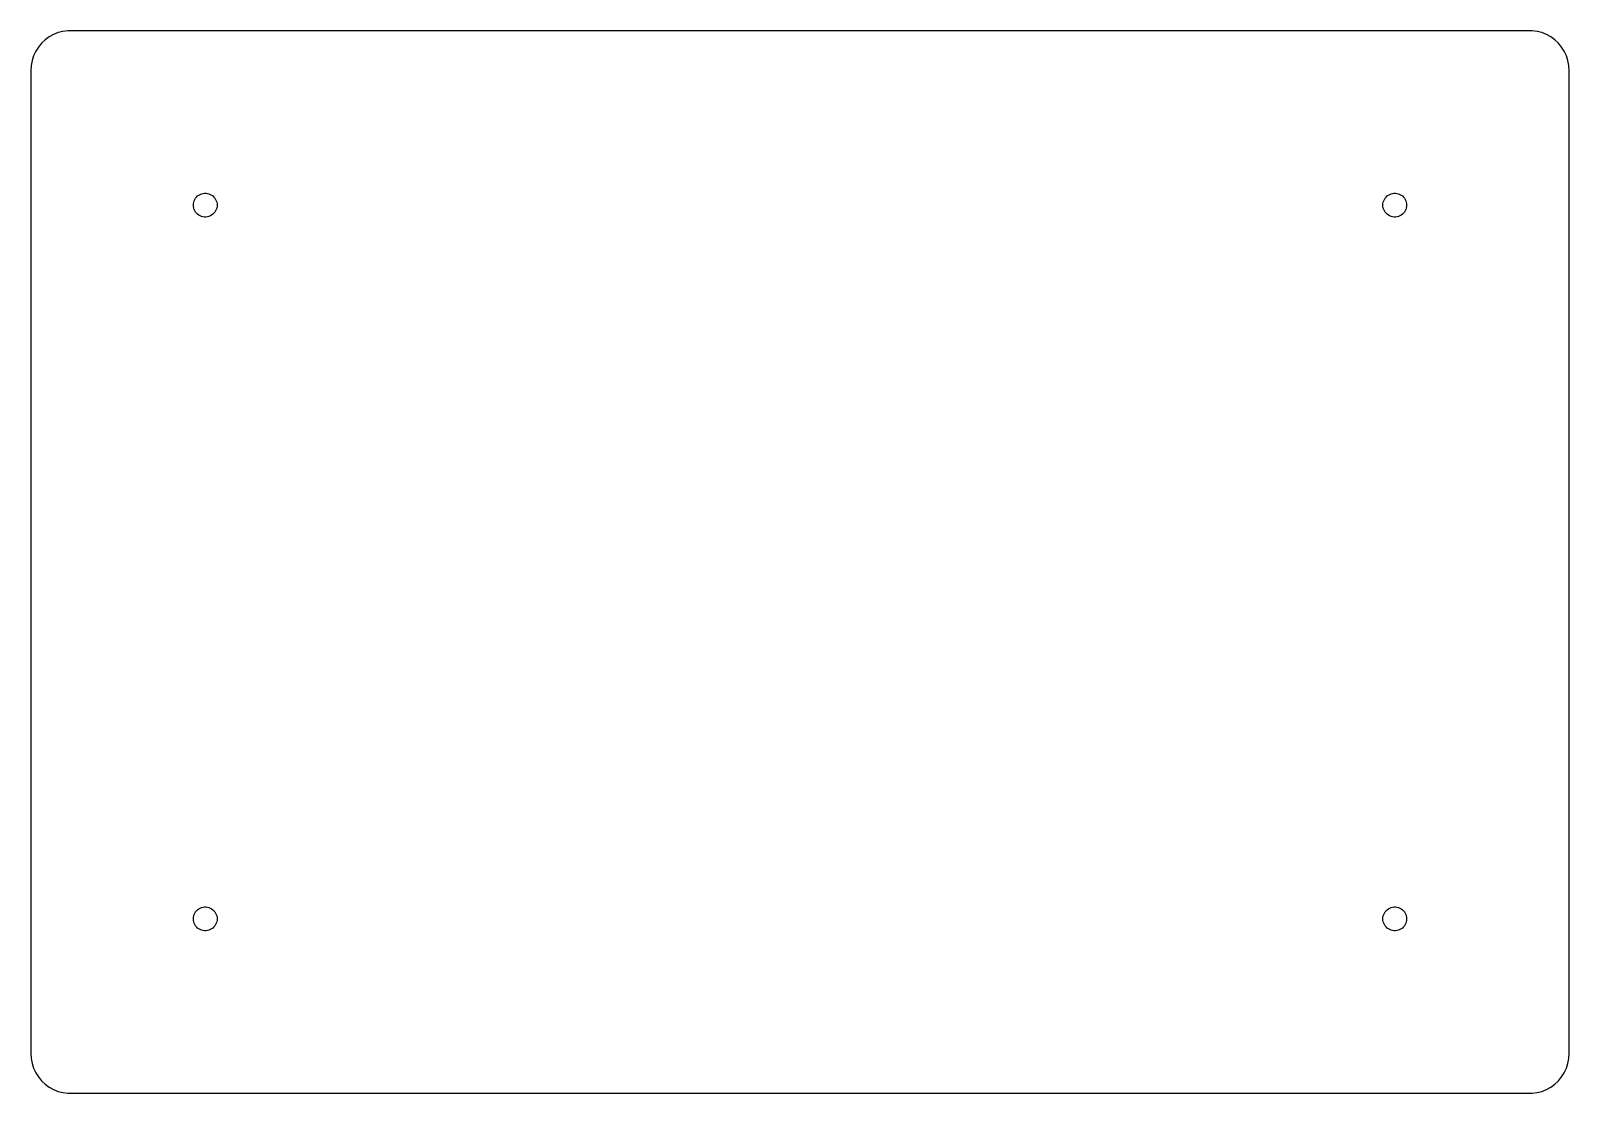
# Model space of a CAD drawing. Header units: metres. Extents: x -97 to 97, y -67 to 67.
import ezdxf

# ---------------------------------------------------------------- set-up
doc = ezdxf.new("R2010")
doc.units = ezdxf.units.M

msp = doc.modelspace()

# ---------------------------------------------------------------- linework, layer by layer
for p, q in [((-94.6791, 66.2216), (-95.1871, 65.8526)), ((-94.1289, 66.5241), (-94.6791, 66.2216)), ((-93.5451, 66.7553), (-94.1289, 66.5241)), ((-92.9369, 66.9114), (-93.5451, 66.7553)), ((-92.3139, 66.9901), (-92.9369, 66.9114)), ((92.3139, 66.9901), (-92.3139, 66.9901)), ((92.9369, 66.9114), (92.3139, 66.9901)), ((93.5451, 66.7553), (92.9369, 66.9114)), ((94.1289, 66.5241), (93.5451, 66.7553)), ((94.6791, 66.2216), (94.1289, 66.5241)), ((95.1871, 65.8526), (94.6791, 66.2216)), ((-96.3815, 64.4088), (-96.6489, 63.8406)), ((-96.0451, 64.9389), (-96.3815, 64.4088)), ((-95.6448, 65.4227), (-96.0451, 64.9389)), ((-95.1871, 65.8526), (-95.6448, 65.4227)), ((95.6448, 65.4227), (95.1871, 65.8526)), ((96.0451, 64.9389), (95.6448, 65.4227)), ((96.3815, 64.4088), (96.0451, 64.9389)), ((96.6489, 63.8406), (96.3815, 64.4088)), ((-96.9606, 62.6267), (-97, 62)), ((-96.8429, 63.2434), (-96.9606, 62.6267)), ((-96.6489, 63.8406), (-96.8429, 63.2434)), ((96.8429, 63.2434), (96.6489, 63.8406)), ((96.9606, 62.6267), (96.8429, 63.2434)), ((97, 62), (96.9606, 62.6267)), ((-97, 62), (-97, -62)), ((97, -62), (97, 62)), ((-76.5, 45), (-76.4882, 45.188)), ((-76.4882, 44.812), (-76.5, 45)), ((-76.4882, 45.188), (-76.4529, 45.373)), ((-76.4529, 44.627), (-76.4882, 44.812)), ((-76.4529, 45.373), (-76.3947, 45.5522)), ((-76.3947, 44.4478), (-76.4529, 44.627)), ((-76.3947, 45.5522), (-76.3145, 45.7226)), ((-76.3145, 45.7226), (-76.2135, 45.8817)), ((-76.2135, 45.8817), (-76.0934, 46.0268)), ((-76.0934, 46.0268), (-75.9561, 46.1558)), ((-75.9561, 46.1558), (-75.8037, 46.2665)), ((-75.8037, 46.2665), (-75.6387, 46.3572)), ((-75.6387, 46.3572), (-75.4635, 46.4266)), ((-75.4635, 46.4266), (-75.2811, 46.4734)), ((-75.2811, 46.4734), (-75.0942, 46.497)), ((-75.0942, 46.497), (-74.9058, 46.497)), ((-74.9058, 46.497), (-74.7189, 46.4734)), ((-74.7189, 46.4734), (-74.5365, 46.4266)), ((-74.5365, 46.4266), (-74.3613, 46.3572)), ((-74.3613, 46.3572), (-74.1963, 46.2665)), ((-74.1963, 46.2665), (-74.0439, 46.1558)), ((-74.0439, 46.1558), (-73.9065, 46.0268)), ((-73.9065, 46.0268), (-73.7865, 45.8817)), ((-73.7865, 45.8817), (-73.6855, 45.7226)), ((-73.6855, 45.7226), (-73.6053, 45.5522)), ((-73.6053, 45.5522), (-73.5471, 45.373)), ((-73.5471, 44.627), (-73.6053, 44.4478)), ((-73.5471, 45.373), (-73.5118, 45.188)), ((-73.5118, 44.812), (-73.5471, 44.627)), ((-73.5118, 45.188), (-73.5, 45)), ((-73.5, 45), (-73.5118, 44.812)), ((73.5, 45), (73.5118, 45.188)), ((73.5118, 44.812), (73.5, 45)), ((73.5118, 45.188), (73.5471, 45.373)), ((73.5471, 44.627), (73.5118, 44.812)), ((73.5471, 45.373), (73.6053, 45.5522)), ((73.6053, 44.4478), (73.5471, 44.627)), ((73.6053, 45.5522), (73.6855, 45.7226)), ((73.6855, 45.7226), (73.7865, 45.8817)), ((73.7865, 45.8817), (73.9065, 46.0268)), ((73.9065, 46.0268), (74.0439, 46.1558)), ((74.0439, 46.1558), (74.1963, 46.2665)), ((74.1963, 46.2665), (74.3613, 46.3572)), ((74.3613, 46.3572), (74.5365, 46.4266)), ((74.5365, 46.4266), (74.7189, 46.4734)), ((74.7189, 46.4734), (74.9058, 46.497)), ((74.9058, 46.497), (75.0942, 46.497)), ((75.0942, 46.497), (75.2811, 46.4734)), ((75.2811, 46.4734), (75.4635, 46.4266)), ((75.4635, 46.4266), (75.6387, 46.3572)), ((75.6387, 46.3572), (75.8037, 46.2665)), ((75.8037, 46.2665), (75.9561, 46.1558)), ((75.9561, 46.1558), (76.0934, 46.0268)), ((76.0934, 46.0268), (76.2135, 45.8817)), ((76.2135, 45.8817), (76.3145, 45.7226)), ((76.3145, 45.7226), (76.3947, 45.5522)), ((76.3947, 45.5522), (76.4529, 45.373)), ((76.4529, 44.627), (76.3947, 44.4478)), ((76.4529, 45.373), (76.4882, 45.188)), ((76.4882, 44.812), (76.4529, 44.627)), ((76.4882, 45.188), (76.5, 45)), ((76.5, 45), (76.4882, 44.812)), ((-76.3145, 44.2774), (-76.3947, 44.4478)), ((-76.2135, 44.1183), (-76.3145, 44.2774)), ((-76.0934, 43.9732), (-76.2135, 44.1183)), ((-75.9561, 43.8442), (-76.0934, 43.9732)), ((-75.8037, 43.7335), (-75.9561, 43.8442)), ((-75.6387, 43.6428), (-75.8037, 43.7335)), ((-75.4635, 43.5734), (-75.6387, 43.6428)), ((-75.2811, 43.5266), (-75.4635, 43.5734)), ((-75.0942, 43.503), (-75.2811, 43.5266)), ((-74.9058, 43.503), (-75.0942, 43.503)), ((-74.7189, 43.5266), (-74.9058, 43.503)), ((-74.5365, 43.5734), (-74.7189, 43.5266)), ((-74.3613, 43.6428), (-74.5365, 43.5734)), ((-74.1963, 43.7335), (-74.3613, 43.6428)), ((-74.0439, 43.8442), (-74.1963, 43.7335)), ((-73.9065, 43.9732), (-74.0439, 43.8442)), ((-73.7865, 44.1183), (-73.9065, 43.9732)), ((-73.6855, 44.2774), (-73.7865, 44.1183)), ((-73.6053, 44.4478), (-73.6855, 44.2774)), ((73.6855, 44.2774), (73.6053, 44.4478)), ((73.7865, 44.1183), (73.6855, 44.2774)), ((73.9065, 43.9732), (73.7865, 44.1183)), ((74.0439, 43.8442), (73.9065, 43.9732)), ((74.1963, 43.7335), (74.0439, 43.8442)), ((74.3613, 43.6428), (74.1963, 43.7335)), ((74.5365, 43.5734), (74.3613, 43.6428)), ((74.7189, 43.5266), (74.5365, 43.5734)), ((74.9058, 43.503), (74.7189, 43.5266)), ((75.0942, 43.503), (74.9058, 43.503)), ((75.2811, 43.5266), (75.0942, 43.503)), ((75.4635, 43.5734), (75.2811, 43.5266)), ((75.6387, 43.6428), (75.4635, 43.5734)), ((75.8037, 43.7335), (75.6387, 43.6428)), ((75.9561, 43.8442), (75.8037, 43.7335)), ((76.0934, 43.9732), (75.9561, 43.8442)), ((76.2135, 44.1183), (76.0934, 43.9732)), ((76.3145, 44.2774), (76.2135, 44.1183)), ((76.3947, 44.4478), (76.3145, 44.2774)), ((-76.4529, -44.627), (-76.3947, -44.4478)), ((-76.3947, -44.4478), (-76.3145, -44.2774)), ((-76.3145, -44.2774), (-76.2135, -44.1183)), ((-76.2135, -44.1183), (-76.0934, -43.9732)), ((-76.0934, -43.9732), (-75.9561, -43.8442)), ((-75.9561, -43.8442), (-75.8037, -43.7335)), ((-75.8037, -43.7335), (-75.6387, -43.6428)), ((-75.6387, -43.6428), (-75.4635, -43.5734)), ((-75.4635, -43.5734), (-75.2811, -43.5266)), ((-75.2811, -43.5266), (-75.0942, -43.503)), ((-75.0942, -43.503), (-74.9058, -43.503)), ((-74.9058, -43.503), (-74.7189, -43.5266)), ((-74.7189, -43.5266), (-74.5365, -43.5734)), ((-74.5365, -43.5734), (-74.3613, -43.6428)), ((-74.3613, -43.6428), (-74.1963, -43.7335)), ((-74.1963, -43.7335), (-74.0439, -43.8442)), ((-74.0439, -43.8442), (-73.9065, -43.9732)), ((-73.9065, -43.9732), (-73.7865, -44.1183)), ((-73.7865, -44.1183), (-73.6855, -44.2774)), ((-73.6855, -44.2774), (-73.6053, -44.4478)), ((-73.6053, -44.4478), (-73.5471, -44.627)), ((73.5471, -44.627), (73.6053, -44.4478)), ((73.6053, -44.4478), (73.6855, -44.2774)), ((73.6855, -44.2774), (73.7865, -44.1183)), ((73.7865, -44.1183), (73.9065, -43.9732)), ((73.9065, -43.9732), (74.0439, -43.8442)), ((74.0439, -43.8442), (74.1963, -43.7335)), ((74.1963, -43.7335), (74.3613, -43.6428)), ((74.3613, -43.6428), (74.5365, -43.5734)), ((74.5365, -43.5734), (74.7189, -43.5266)), ((74.7189, -43.5266), (74.9058, -43.503)), ((74.9058, -43.503), (75.0942, -43.503)), ((75.0942, -43.503), (75.2811, -43.5266)), ((75.2811, -43.5266), (75.4635, -43.5734)), ((75.4635, -43.5734), (75.6387, -43.6428)), ((75.6387, -43.6428), (75.8037, -43.7335)), ((75.8037, -43.7335), (75.9561, -43.8442)), ((75.9561, -43.8442), (76.0934, -43.9732)), ((76.0934, -43.9732), (76.2135, -44.1183)), ((76.2135, -44.1183), (76.3145, -44.2774)), ((76.3145, -44.2774), (76.3947, -44.4478)), ((76.3947, -44.4478), (76.4529, -44.627)), ((-76.5, -45), (-76.4882, -44.812)), ((-76.4882, -45.188), (-76.5, -45)), ((-76.4882, -44.812), (-76.4529, -44.627)), ((-76.4529, -45.373), (-76.4882, -45.188)), ((-76.3947, -45.5522), (-76.4529, -45.373)), ((-76.3145, -45.7226), (-76.3947, -45.5522)), ((-76.2135, -45.8817), (-76.3145, -45.7226)), ((-76.0934, -46.0268), (-76.2135, -45.8817)), ((-75.9561, -46.1558), (-76.0934, -46.0268)), ((-75.8037, -46.2665), (-75.9561, -46.1558)), ((-75.6387, -46.3572), (-75.8037, -46.2665)), ((-75.4635, -46.4266), (-75.6387, -46.3572)), ((-75.2811, -46.4734), (-75.4635, -46.4266)), ((-75.0942, -46.497), (-75.2811, -46.4734)), ((-74.9058, -46.497), (-75.0942, -46.497)), ((-74.7189, -46.4734), (-74.9058, -46.497)), ((-74.5365, -46.4266), (-74.7189, -46.4734)), ((-74.3613, -46.3572), (-74.5365, -46.4266)), ((-74.1963, -46.2665), (-74.3613, -46.3572)), ((-74.0439, -46.1558), (-74.1963, -46.2665)), ((-73.9065, -46.0268), (-74.0439, -46.1558)), ((-73.7865, -45.8817), (-73.9065, -46.0268)), ((-73.6855, -45.7226), (-73.7865, -45.8817)), ((-73.6053, -45.5522), (-73.6855, -45.7226)), ((-73.5471, -45.373), (-73.6053, -45.5522)), ((-73.5471, -44.627), (-73.5118, -44.812)), ((-73.5118, -45.188), (-73.5471, -45.373)), ((-73.5118, -44.812), (-73.5, -45)), ((-73.5, -45), (-73.5118, -45.188)), ((73.5, -45), (73.5118, -44.812)), ((73.5118, -45.188), (73.5, -45)), ((73.5118, -44.812), (73.5471, -44.627)), ((73.5471, -45.373), (73.5118, -45.188)), ((73.6053, -45.5522), (73.5471, -45.373)), ((73.6855, -45.7226), (73.6053, -45.5522)), ((73.7865, -45.8817), (73.6855, -45.7226)), ((73.9065, -46.0268), (73.7865, -45.8817)), ((74.0439, -46.1558), (73.9065, -46.0268)), ((74.1963, -46.2665), (74.0439, -46.1558)), ((74.3613, -46.3572), (74.1963, -46.2665)), ((74.5365, -46.4266), (74.3613, -46.3572)), ((74.7189, -46.4734), (74.5365, -46.4266)), ((74.9058, -46.497), (74.7189, -46.4734)), ((75.0942, -46.497), (74.9058, -46.497)), ((75.2811, -46.4734), (75.0942, -46.497)), ((75.4635, -46.4266), (75.2811, -46.4734)), ((75.6387, -46.3572), (75.4635, -46.4266)), ((75.8037, -46.2665), (75.6387, -46.3572)), ((75.9561, -46.1558), (75.8037, -46.2665)), ((76.0934, -46.0268), (75.9561, -46.1558)), ((76.2135, -45.8817), (76.0934, -46.0268)), ((76.3145, -45.7226), (76.2135, -45.8817)), ((76.3947, -45.5522), (76.3145, -45.7226)), ((76.4529, -45.373), (76.3947, -45.5522)), ((76.4529, -44.627), (76.4882, -44.812)), ((76.4882, -45.188), (76.4529, -45.373)), ((76.4882, -44.812), (76.5, -45)), ((76.5, -45), (76.4882, -45.188)), ((-97, -62), (-96.9606, -62.6267)), ((96.9606, -62.6267), (97, -62)), ((-96.9606, -62.6267), (-96.8429, -63.2434)), ((-96.8429, -63.2434), (-96.6489, -63.8406)), ((-96.6489, -63.8406), (-96.3815, -64.4088)), ((96.3815, -64.4088), (96.6489, -63.8406)), ((96.6489, -63.8406), (96.8429, -63.2434)), ((96.8429, -63.2434), (96.9606, -62.6267)), ((-96.3815, -64.4088), (-96.0451, -64.9389)), ((-96.0451, -64.9389), (-95.6448, -65.4227)), ((-95.6448, -65.4227), (-95.1871, -65.8526)), ((-95.1871, -65.8526), (-94.6791, -66.2216)), ((94.6791, -66.2216), (95.1871, -65.8526)), ((95.1871, -65.8526), (95.6448, -65.4227)), ((95.6448, -65.4227), (96.0451, -64.9389)), ((96.0451, -64.9389), (96.3815, -64.4088)), ((-94.6791, -66.2216), (-94.1289, -66.5241)), ((-94.1289, -66.5241), (-93.5451, -66.7553)), ((-93.5451, -66.7553), (-92.9369, -66.9114)), ((-92.9369, -66.9114), (-92.3139, -66.9901)), ((-92.3139, -66.9901), (92.3139, -66.9901)), ((92.3139, -66.9901), (92.9369, -66.9114)), ((92.9369, -66.9114), (93.5451, -66.7553)), ((93.5451, -66.7553), (94.1289, -66.5241)), ((94.1289, -66.5241), (94.6791, -66.2216))]:
    msp.add_line(p, q)

doc.saveas('drawing.dxf')
